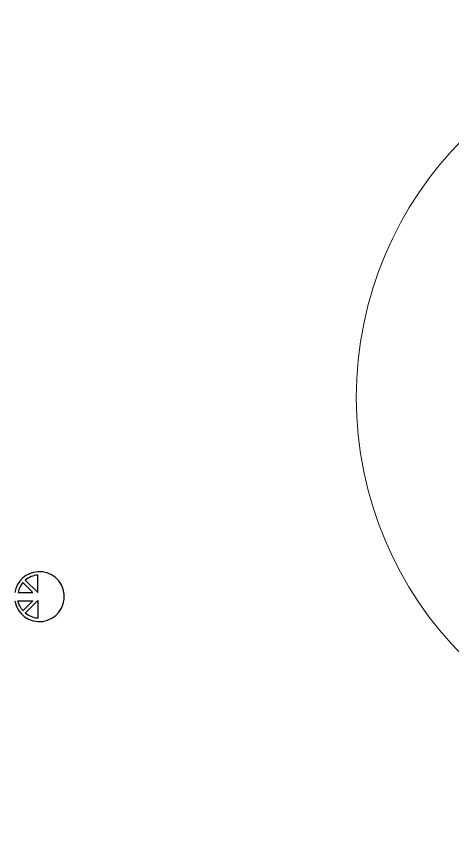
# Model space of a CAD drawing. Extents: x 4056 to 105656, y 4120 to 105720.
# Drawn here: x 39796 to 52912, y 61001 to 85423 of the extents above; entities that cross this region are included whole.
import ezdxf

# ---------------------------------------------------------------- set-up
doc = ezdxf.new("R2010")
doc.units = 13
doc.header["$MEASUREMENT"] = 0
doc.layers.add('Main Layer', color=7, linetype='Continuous', lineweight=0)

msp = doc.modelspace()

# ---------------------------------------------------------------- linework, layer by layer
for points in [[(40067, 68493), (40440, 68120), (40440, 68647, 0.159174), (40067, 68493, 0.001676)], [(39852, 68124), (40294, 68124), (39996, 68422, 0.129437), (39852, 68124, 0.002578)], [(39841, 67874), (40294, 67874), (39996, 67576, -0.092093), (39841, 67874, -169.237242)], [(40067, 67505), (40440, 67878), (40440, 67351, -0.159174), (40067, 67505, -685.293783)]]:
    msp.add_lwpolyline(points, format="xyb", close=True)
at = {"lineweight": 0}
msp.add_circle((61012, 73976), 11000, dxfattribs=at)
for start, end in [(189.5941, 93.8226), (93.8226, 170.4059)]:
    msp.add_arc((40490, 67999), 750, start, end)
at = {"layer": 'Main Layer'}
msp.add_circle((54856, 54920), 50800, dxfattribs=at)

doc.saveas('drawing.dxf')
